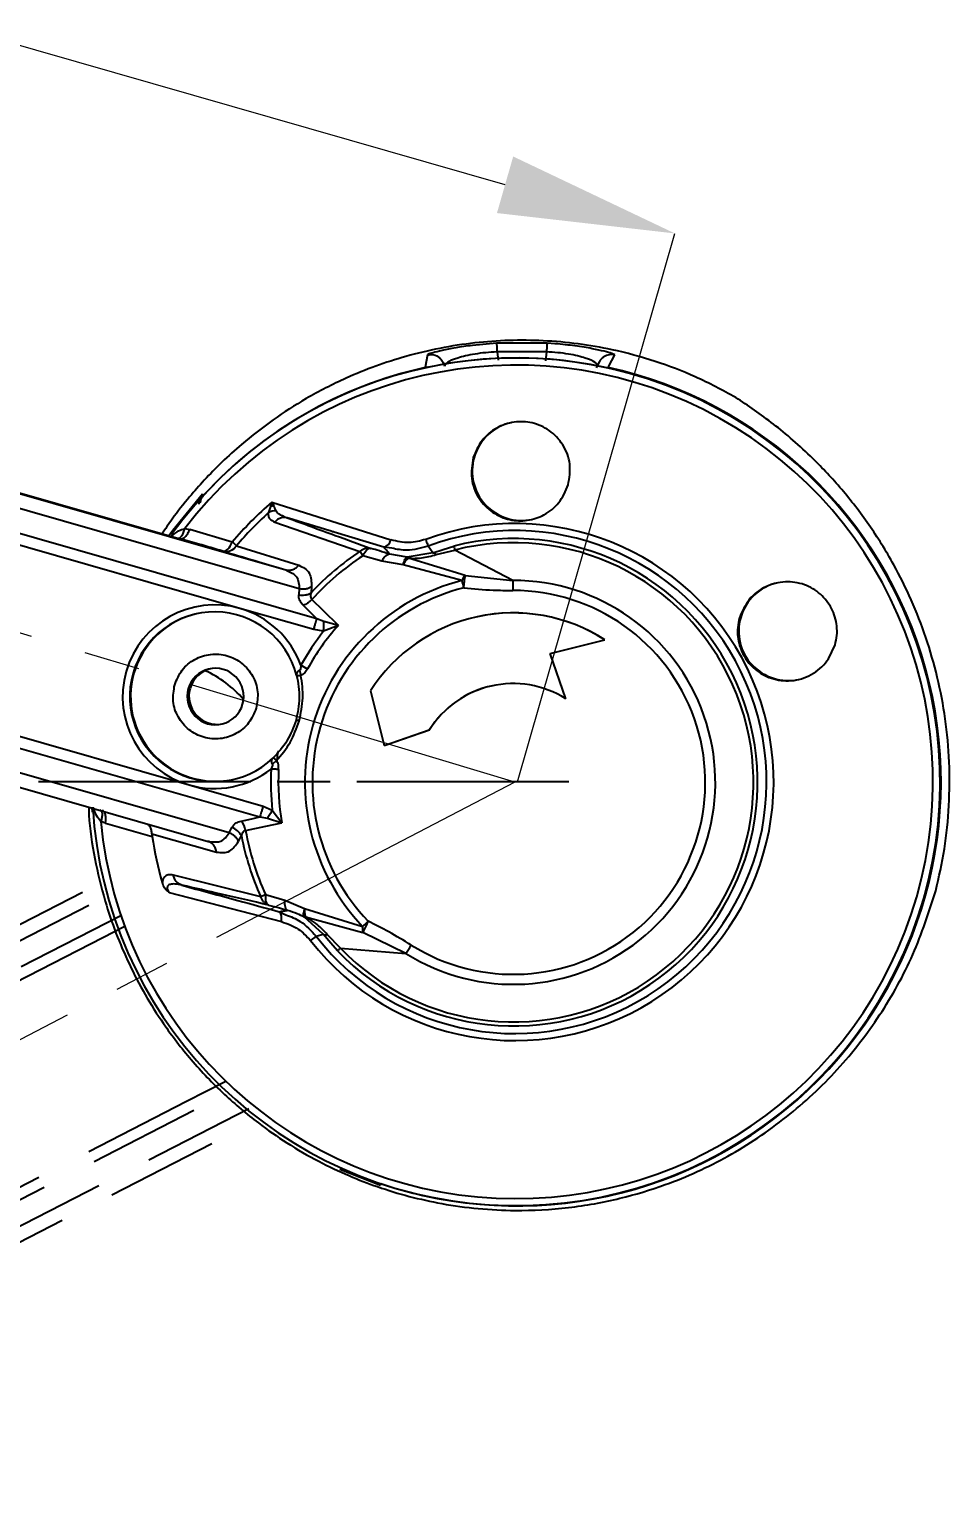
# Model space of a CAD drawing. Header units: millimetres. Extents: x 2384 to 4064, y 886 to 2074.
# Drawn here: x 3801.5 to 3853.6, y 1233.4 to 1316.2 of the extents above; entities that cross this region are included whole.
import ezdxf

# ---------------------------------------------------------------- set-up
doc = ezdxf.new("R2010")
doc.units = ezdxf.units.MM
for name, pattern in [('AM_ISO08W050', [18, 12, -1.5, 3, -1.5]), ('CENTER2', [28.575, 19.05, -3.175, 3.175, -3.175]), ('HIDDEN', [9.525, 6.35, -3.175])]:
    doc.linetypes.add(name, pattern=pattern)
for name, color, linetype, lineweight in [('AM_5', 3, 'Continuous', 25), ('AM_7', 4, 'AM_ISO08W050', 25), ('单点划线', 1, 'CENTER2', 13), ('标注', 3, 'Continuous', 13)]:
    doc.layers.add(name, color=color, linetype=linetype, lineweight=lineweight)
doc.styles.add('SLDTEXTSTYLE1', font='txt.shx', dxfattribs={"width": 0.7, "bigfont": 'gbcbig.shx'})
doc.dimstyles.new('SLDDIMSTYLE12$0', dxfattribs={"dimtxt": 12, "dimasz": 10, "dimexe": 0, "dimexo": 0.0625, "dimgap": 0.875, "dimtad": 1, "dimdec": 1, "dimlfac": 1.8, "dimrnd": 1e-09, "dimzin": 12, "dimdsep": 46, "dimtxsty": 'SLDTEXTSTYLE1', "dimcen": 0.09, "dimdle": 8.16, "dimclrd": 3, "dimclre": 3, "dimadec": 0, "dimazin": 3, "dimtfac": 1, "dimtdec": 1, "dimtofl": 0, "dimtmove": 0, "dimatfit": 3, "dimfxl": 0, "dimfrac": 2, "dimtolj": 1, "dimlwd": 5, "dimlwe": 5, "dimarcsym": 0})
doc.dimstyles.new('SLDDIMSTYLE12$2', dxfattribs={"dimtxt": 12, "dimasz": 10, "dimexe": 0, "dimexo": 0.0625, "dimgap": 0.875, "dimtad": 1, "dimdec": 1, "dimlfac": 1.8, "dimrnd": 1e-09, "dimzin": 12, "dimdsep": 46, "dimtxsty": 'SLDTEXTSTYLE1', "dimcen": 0.09, "dimdle": 8.16, "dimclrd": 3, "dimclre": 3, "dimadec": 0, "dimazin": 3, "dimtfac": 1, "dimtdec": 1, "dimtofl": 0, "dimtmove": 0, "dimatfit": 3, "dimfxl": 0, "dimfrac": 2, "dimtolj": 1, "dimlwd": 5, "dimlwe": 5, "dimarcsym": 0})

# ---------------------------------------------------------------- blocks, each defined once
blk = doc.blocks.new('*D72')
at = {"layer": 'Defpoints', "color": 0, "transparency": 16777216}
for p in [(3585.548, 1346.878), (3586.684, 1282.019), (3828.963, 1273.565), (3828.963, 1273.565), (3603.672, 1156.146)]:
    blk.add_point(p, dxfattribs=at)
at = {"layer": '标注', "color": 3, "linetype": 'Continuous', "lineweight": 5, "transparency": 16777216}
blk.add_arc((3828.963, 1273.565), 242.426, 165.60197, 205.16456, dxfattribs=at)
at = {"layer": '标注', "color": 3, "transparency": 16777216}
for points in [[(3592.546, 1334.294), (3595.756, 1333.398), (3596.837, 1343.478)], [(3611.039, 1171.221), (3608.052, 1169.741), (3613.983, 1161.52)]]:
    blk.add_solid(points, dxfattribs=at)
at = {"layer": '标注', "color": 0, "transparency": 16777216, "insert": (3593.455, 1251.373), "char_height": 10, "attachment_point": 5, "rotation": 275.38327, "style": 'SLDTEXTSTYLE1'}
blk.add_mtext('\\A1;60%%D', dxfattribs=at)
blk = doc.blocks.new('*D73')
at = {"layer": 'AM_5', "color": 3, "linetype": 'Continuous', "lineweight": 5, "transparency": 16777216}
blk.add_arc((3828.758, 1273.576), 191.395, 166.22128, 177.00607, dxfattribs=at)
at = {"layer": 'AM_5', "color": 3, "transparency": 16777216}
for points in [[(3641.263, 1319.6), (3644.479, 1318.722), (3645.506, 1328.807)], [(3639.291, 1283.529), (3635.959, 1283.616), (3637.363, 1273.576)]]:
    blk.add_solid(points, dxfattribs=at)
at = {"layer": 'Defpoints', "color": 0, "transparency": 16777216}
for p in [(3585.548, 1346.878), (3640.997, 1310.691), (3619.607, 1273.576), (3828.864, 1273.544), (3832.012, 1273.576)]:
    blk.add_point(p, dxfattribs=at)
at = {"layer": 'AM_5', "color": 0, "transparency": 16777216, "insert": (3632.609, 1302.493), "char_height": 12, "attachment_point": 5, "rotation": 81.61368, "style": 'SLDTEXTSTYLE1'}
blk.add_mtext('\\A1;15%%D', dxfattribs=at)
blk = doc.blocks.new('*D54')
at = {"layer": 'AM_5', "color": 3, "linetype": 'Continuous', "lineweight": 5, "transparency": 16777216}
for p, q in [((3660.187, 1323.596), (3668.671, 1353.188)), ((3828.408, 1307.388), (3678.284, 1350.432))]:
    blk.add_line(p, q, dxfattribs=at)
at = {"layer": 'AM_5', "color": 3, "lineweight": 5, "transparency": 16777216}
blk.add_line((3829.119, 1273.587), (3838.021, 1304.632), dxfattribs=at)
at = {"layer": 'AM_5', "color": 3, "transparency": 16777216}
for points in [[(3678.743, 1352.034), (3677.825, 1348.83), (3668.671, 1353.188)], [(3828.867, 1308.99), (3827.948, 1305.786), (3838.021, 1304.632)]]:
    blk.add_solid(points, dxfattribs=at)
at = {"layer": 'Defpoints', "color": 0, "transparency": 16777216}
for p in [(3668.671, 1353.188), (3660.169, 1323.536), (3829.102, 1273.527)]:
    blk.add_point(p, dxfattribs=at)
at = {"layer": 'AM_5', "color": 0, "transparency": 16777216, "insert": (3755.241, 1335.519), "char_height": 12, "attachment_point": 5, "rotation": 344.00123, "style": 'SLDTEXTSTYLE1'}
blk.add_mtext('\\A1;225', dxfattribs=at)

msp = doc.modelspace()

# ---------------------------------------------------------------- linework, layer by layer
at = {"color": 7, "linetype": 'Continuous', "lineweight": 25}
for p, q in [((3824.06, 1297.788), (3824.014, 1297.759)), ((3827.928, 1298.418), (3826.556, 1298.294)), ((3830.788, 1298.418), (3827.928, 1298.418)), ((3830.749, 1297.925), (3827.951, 1297.925)), ((3827.951, 1297.925), (3828.012, 1297.456)), ((3830.749, 1297.925), (3830.69, 1297.422)), ((3831.23, 1298.388), (3830.788, 1298.418)), ((3834.614, 1297.759), (3834.45, 1297.837)), ((3823.99, 1297.044), (3823.979, 1297.042)), ((3826.654, 1291.95), (3826.607, 1291.94)), ((3799.081, 1290.439), (3816.001, 1285.587)), ((3809.955, 1287.331), (3799.102, 1290.444)), ((3798.837, 1289.665), (3816.765, 1284.524)), ((3815.205, 1289.421), (3815.136, 1289.167)), ((3815.205, 1289.421), (3821.949, 1287.276)), ((3815.205, 1289.421), (3815.314, 1289.212)), ((3817.756, 1282.816), (3798.444, 1288.354)), ((3810.284, 1287.926), (3810.561, 1287.869)), ((3812.97, 1287.156), (3810.561, 1287.869)), ((3815.371, 1288.292), (3820.197, 1286.631)), ((3813.399, 1283.398), (3798.264, 1287.738)), ((3809.528, 1287.454), (3809.539, 1287.488)), ((3809.879, 1287.372), (3810.018, 1287.345)), ((3810.018, 1287.345), (3809.955, 1287.331)), ((3821.539, 1286.862), (3818.74, 1287.717)), ((3812.438, 1286.644), (3812.644, 1286.583)), ((3813.212, 1286.947), (3816.734, 1285.845)), ((3821.439, 1286.069), (3820.357, 1286.384)), ((3821.997, 1286.804), (3821.539, 1286.862)), ((3822.87, 1286.292), (3821.883, 1286.472)), ((3824.312, 1286.554), (3822.87, 1286.292)), ((3826.147, 1285.267), (3822.934, 1286.241)), ((3824.312, 1286.554), (3824.047, 1286.93)), ((3824.312, 1286.554), (3824.907, 1286.74)), ((3824.517, 1286.447), (3825.558, 1286.702)), ((3824.907, 1286.74), (3825.506, 1286.929)), ((3828.854, 1284.98), (3825.558, 1286.702)), ((3816.001, 1285.587), (3816.093, 1285.525)), ((3816.001, 1285.587), (3816.194, 1285.564)), ((3816.182, 1285.566), (3816.17, 1285.526)), ((3822.643, 1285.873), (3821.439, 1286.069)), ((3825.962, 1284.976), (3822.643, 1285.873)), ((3816.765, 1284.524), (3816.731, 1284.168)), ((3817.458, 1284.637), (3817.432, 1284.29)), ((3826.147, 1285.267), (3828.854, 1284.98)), ((3817.577, 1282.2), (3813.399, 1283.398)), ((3817.756, 1282.816), (3816.982, 1283.575)), ((3818.157, 1282.652), (3817.756, 1282.816)), ((3826.852, 1282.93), (3826.844, 1282.929)), ((3841.74, 1282.885), (3841.676, 1282.872)), ((3818.139, 1282.107), (3817.577, 1282.2)), ((3818.975, 1282.437), (3818.139, 1282.107)), ((3818.975, 1282.437), (3818.157, 1282.652)), ((3830.958, 1280.849), (3834.052, 1281.62)), ((3830.966, 1280.851), (3834.06, 1281.622)), ((3834.06, 1281.622), (3834.052, 1281.62)), ((3830.966, 1280.851), (3830.958, 1280.849)), ((3831.841, 1278.286), (3830.958, 1280.849)), ((3831.849, 1278.288), (3830.966, 1280.851)), ((3807.356, 1279.723), (3807.404, 1279.733)), ((3816.611, 1279.64), (3816.636, 1279.584)), ((3816.78, 1279.894), (3816.855, 1279.607)), ((3810.48, 1278.851), (3810.583, 1278.874)), ((3820.787, 1278.732), (3821.558, 1275.638)), ((3831.849, 1278.288), (3831.841, 1278.286)), ((3795.224, 1277.126), (3814.537, 1271.588)), ((3795.398, 1277.741), (3810.533, 1273.401)), ((3821.558, 1275.638), (3824.121, 1276.521)), ((3821.566, 1275.64), (3824.129, 1276.522)), ((3824.129, 1276.522), (3824.121, 1276.521)), ((3812.796, 1270.682), (3794.868, 1275.823)), ((3821.566, 1275.64), (3821.558, 1275.638)), ((3794.671, 1275.059), (3811.601, 1270.204)), ((3815.472, 1274.783), (3815.256, 1274.581)), ((3810.533, 1273.401), (3814.71, 1272.203)), ((3805.017, 1272.145), (3805.036, 1271.854)), ((3814.71, 1272.203), (3815.237, 1271.983)), ((3805.792, 1271.238), (3805.528, 1271.338)), ((3805.792, 1271.238), (3808.435, 1270.49)), ((3814.537, 1271.588), (3814.963, 1271.514)), ((3814.963, 1271.514), (3815.771, 1271.259)), ((3815.237, 1271.983), (3815.771, 1271.259)), ((3808.424, 1270.628), (3812.077, 1269.603)), ((3812.796, 1270.682), (3812.954, 1270.997)), ((3813.324, 1270.217), (3813.484, 1270.521)), ((3811.592, 1270.207), (3811.709, 1270.209)), ((3811.775, 1270.165), (3811.762, 1270.126)), ((3814.589, 1267.07), (3809.639, 1268.303)), ((3809.391, 1267.321), (3815.752, 1265.664)), ((3814.854, 1267.191), (3815.937, 1266.881)), ((3815.937, 1266.881), (3817.061, 1266.405)), ((3817.061, 1266.405), (3820.348, 1265.394)), ((3852.108, 1266.966), (3852.096, 1266.963)), ((3815.683, 1266.174), (3815.622, 1266.226)), ((3815.622, 1266.226), (3815.995, 1266.053)), ((3818.119, 1264.954), (3817.033, 1265.934)), ((3817.114, 1265.941), (3820.351, 1265.052)), ((3806.889, 1265.387), (3805.637, 1264.745)), ((3817.712, 1264.836), (3818.119, 1264.954)), ((3818.555, 1264.446), (3818.119, 1264.954)), ((3819.096, 1264.165), (3818.349, 1264.933)), ((3822.798, 1263.859), (3820.351, 1265.052)), ((3818.933, 1264.006), (3818.555, 1264.446)), ((3819.096, 1264.165), (3822.798, 1263.859)), ((3810.388, 1255.493), (3812.6, 1256.629)), ((3819.066, 1251.653), (3821.364, 1250.742)), ((3821.371, 1250.833), (3821.369, 1250.829)), ((3834.075, 1250.116), (3834.087, 1250.118))]:
    msp.add_line(p, q, dxfattribs=at)
at = {"color": 7, "linetype": 'HIDDEN', "lineweight": 25}
for p, q in [((3790.378, 1260.081), (3806.037, 1268.122)), ((3790.73, 1259.349), (3806.265, 1267.326)), ((3806.672, 1265.997), (3791.34, 1258.124)), ((3805.637, 1264.745), (3791.631, 1257.552)), ((3796.676, 1247.734), (3813.093, 1256.164)), ((3796.382, 1248.301), (3810.388, 1255.493)), ((3813.899, 1255.059), (3797.308, 1246.54)), ((3797.687, 1245.848), (3813.355, 1253.893))]:
    msp.add_line(p, q, dxfattribs=at)
at = {"color": 7, "linetype": 'Continuous', "lineweight": 25, "flags": 128}
for points in [[(3824.014, 1297.759), (3823.939, 1297.357), (3823.88, 1297.041)], [(3834.236, 1297.041), (3834.448, 1297.443), (3834.614, 1297.759)], [(3824.063, 1297.06), (3824.039, 1297.06), (3823.88, 1297.041)], [(3833.749, 1297.377), (3833.578, 1297.052), (3833.564, 1297.026)], [(3811.286, 1289.866), (3809.604, 1287.807), (3809.344, 1287.443)], [(3811.34, 1289.804), (3811.31, 1289.839), (3811.286, 1289.866)], [(3812.438, 1286.644), (3812.503, 1286.638), (3812.573, 1286.654), (3812.645, 1286.693), (3812.717, 1286.752), (3812.788, 1286.831), (3812.855, 1286.926), (3812.917, 1287.035), (3812.97, 1287.156)], [(3818.975, 1282.437), (3818.136, 1283.258), (3817.476, 1283.905)], [(3813.48, 1271.36), (3814.072, 1271.488), (3814.537, 1271.588)], [(3813.725, 1270.821), (3814.871, 1271.067), (3815.771, 1271.259)], [(3821.369, 1250.829), (3821.366, 1250.78), (3821.364, 1250.742)]]:
    msp.add_lwpolyline(points, dxfattribs=at)
at = {"color": 7, "linetype": 'Continuous', "lineweight": 25}
for centre, radius, start, end in [((3829.021, 1273.578), 23.599, 185.44631, 142.55572), ((3829.027, 1273.579), 23.999, 343.99795, 144.37216), ((3829.058, 1273.587), 24.018, 102.44988, 137.53256), ((3829.058, 1273.586), 24.02, 251.33315, 77.54961), ((3829.038, 1273.581), 24, 343.99967, 102.14019), ((3829.345, 1291.179), 2.8, 102.14289, 164.00219), ((3829.346, 1291.178), 2.8, 163.99967, 282.14019), ((3829.006, 1273.575), 21.013, 131.05303, 139.73783), ((3829.002, 1273.575), 20.692, 132.57575, 139.73778), ((3815.443, 1288.043), 0.886, 89.51081, 119.80629), ((3815.523, 1288.014), 1.216, 99.92431, 108.57758), ((3828.969, 1273.566), 14.638, 217.80792, 110.19454), ((3828.963, 1273.565), 14.24, 217.80792, 110.19454), ((3794.109, 1265.034), 29.071, 48.9186, 49.54784), ((3828.9, 1273.552), 13.801, 223.76375, 104.2387), ((3828.895, 1273.551), 13.569, 223.76387, 104.23864), ((3821.401, 1287.409), 0.564, 284.25693, 346.38415), ((3812.61, 1287.343), 0.72, 256.13749, 326.65871), ((3828.899, 1273.552), 15.709, 123.62673, 136.87996), ((3828.895, 1273.551), 15.414, 123.6355, 137.80261), ((3840.005, 1299.332), 23.531, 212.6677, 213.38343), ((3821.977, 1285.922), 0.558, 99.68998, 164.75306), ((3823.412, 1285.563), 0.829, 125.1911, 158.08506), ((3828.873, 1273.546), 11.795, 104.28896, 223.71352), ((3828.872, 1273.545), 11.369, 104.28897, 223.71351), ((3828.874, 1273.546), 11.434, 237.90451, 90.09862), ((3826.947, 1284.554), 1.072, 138.28952, 156.79982), ((3892.102, 1301.392), 68.147, 193.93929, 194.29763), ((3844.431, 1282.114), 2.8, 102.14289, 164.00219), ((3828.871, 1273.545), 10.868, 237.90204, 90.10104), ((3811.966, 1278.399), 5.2, 74.0024, 254.00006), ((3811.97, 1278.4), 4.8, 14.63064, 164.00143), ((3812.018, 1278.411), 4.8, 102.1429, 164.00218), ((3811.966, 1278.399), 5.2, 19.98893, 73.99815), ((3828.863, 1273.544), 9.599, 57.28113, 147.28505), ((3828.871, 1273.546), 9.599, 57.2812, 102.14227), ((3844.431, 1282.114), 2.8, 163.99967, 282.14019), ((3828.884, 1273.548), 13.736, 141.46177, 151.14852), ((3828.883, 1273.548), 13.31, 138.10256, 151.14854), ((3811.97, 1278.4), 4.8, 163.9984, 313.36529), ((3812.018, 1278.41), 4.8, 163.99975, 282.14011), ((3812.018, 1278.41), 1.6, 343.99745, 164.00009), ((3812.121, 1278.433), 1.6, 104.03604, 164.00205), ((3808.845, 1274.129), 6.297, 40.83204, 65.81779), ((3767.032, 1189.726), 103.264, 60.91799, 61.15396), ((3812.018, 1278.41), 1.6, 163.99745, 344.00009), ((3812.121, 1278.432), 1.6, 163.99943, 280.24751), ((3828.864, 1273.544), 5.6, 57.88144, 147.88541), ((3828.871, 1273.546), 5.6, 102.14271, 147.88527), ((3811.966, 1278.399), 5.199, 253.99862, 308.0114), ((3828.885, 1273.548), 13.737, 176.85372, 186.53999), ((3828.884, 1273.548), 13.311, 176.85373, 189.89901), ((3829.027, 1273.578), 23.999, 183.43897, 344.001), ((3812.52, 1270.599), 1.225, 10.4509, 38.42547), ((3829.006, 1273.574), 20.801, 188.52543, 195.91771), ((3812.646, 1270.121), 0.929, 25.50508, 70.60837), ((3828.9, 1273.551), 15.711, 191.12072, 204.365), ((3828.897, 1273.551), 15.416, 190.19887, 204.3629), ((3856.691, 1175.052), 101.193, 114.42078, 114.58603), ((3829.039, 1273.58), 23.999, 282.14308, 344.002), ((3909.87, 1172.358), 129.113, 133.70869, 133.89737), ((3858.052, 1247.472), 41.598, 154.02865, 154.99957), ((3821.381, 1265.234), 1.046, 171.18744, 190.00395)]:
    msp.add_arc(centre, radius, start, end, dxfattribs=at)
for points, knots in [([(3841.464, 1295.343), (3840.713, 1295.749), (3839.269, 1296.528), (3836.913, 1297.424), (3834.064, 1298.203), (3830.614, 1298.66), (3826.615, 1298.531), (3823.446, 1297.9), (3821.065, 1297.13), (3819.159, 1296.355), (3817.205, 1295.349), (3815.239, 1294.086), (3813.668, 1292.863), (3812.388, 1291.702), (3811.412, 1290.706), (3810.472, 1289.632), (3809.666, 1288.62), (3809.181, 1287.892), (3808.991, 1287.608)], [0, 0, 0, 0, 0.071614, 0.137643, 0.2038, 0.304372, 0.402157, 0.504692, 0.552104, 0.600982, 0.671215, 0.734097, 0.799434, 0.84332, 0.885298, 0.922253, 0.969711, 1, 1, 1, 1]), ([(3824.014, 1297.759), (3824.134, 1297.77), (3824.375, 1297.79), (3824.682, 1297.63), (3824.892, 1297.397), (3824.946, 1297.215), (3824.972, 1297.124)], [0, 0, 0, 0, 0.279995, 0.558141, 0.780004, 1, 1, 1, 1]), ([(3826.556, 1298.294), (3826.228, 1298.247), (3825.562, 1298.154), (3824.821, 1298), (3824.278, 1297.865), (3824.133, 1297.814), (3824.06, 1297.788)], [0, 0, 0, 0, 0.246705, 0.499768, 0.746875, 1, 1, 1, 1]), ([(3827.951, 1297.925), (3827.736, 1297.913), (3827.304, 1297.888), (3826.695, 1297.805), (3826.157, 1297.698), (3825.564, 1297.534), (3825.059, 1297.317), (3825.001, 1297.189), (3824.972, 1297.124)], [0, 0, 0, 0, 0.121685, 0.243639, 0.366587, 0.490871, 0.742797, 1, 1, 1, 1]), ([(3827.928, 1298.418), (3827.927, 1298.41), (3827.927, 1298.393), (3827.932, 1298.286), (3827.94, 1298.129), (3827.947, 1297.992), (3827.951, 1297.925)], [0, 0, 0, 0, 0.244843, 0.500126, 0.755342, 1, 1, 1, 1]), ([(3830.788, 1298.418), (3830.786, 1298.41), (3830.783, 1298.393), (3830.774, 1298.286), (3830.763, 1298.13), (3830.754, 1297.993), (3830.75, 1297.925)], [0, 0, 0, 0, 0.250675, 0.498046, 0.75107, 1, 1, 1, 1]), ([(3833.656, 1297.124), (3833.636, 1297.188), (3833.597, 1297.317), (3833.113, 1297.533), (3832.533, 1297.697), (3832.002, 1297.805), (3831.397, 1297.889), (3830.966, 1297.913), (3830.75, 1297.925)], [0, 0, 0, 0, 0.2566918, 0.5084306, 0.6328147, 0.7558991, 0.878044, 1, 1, 1, 1]), ([(3834.45, 1297.837), (3834.326, 1297.875), (3834.081, 1297.949), (3833.354, 1298.109), (3832.406, 1298.274), (3831.62, 1298.35), (3831.23, 1298.388)], [0, 0, 0, 0, 0.249103, 0.4902, 0.747282, 1, 1, 1, 1]), ([(3834.614, 1297.759), (3834.562, 1297.768), (3834.456, 1297.785), (3834.294, 1297.769), (3834.139, 1297.724), (3833.997, 1297.649), (3833.874, 1297.547), (3833.791, 1297.453), (3833.76, 1297.39), (3833.752, 1297.376)], [0, 0, 0, 0, 0.157001, 0.317201, 0.477389, 0.634354, 0.791344, 0.95154, 1, 1, 1, 1]), ([(3852.78, 1267.401), (3852.957, 1268.189), (3853.313, 1269.766), (3853.558, 1272.229), (3853.577, 1274.704), (3853.351, 1277.148), (3852.9, 1279.518), (3852.245, 1281.78), (3851.407, 1283.917), (3850.329, 1286.083), (3848.998, 1288.207), (3847.441, 1290.211), (3845.605, 1292.161), (3843.521, 1293.96), (3842.161, 1294.875), (3841.464, 1295.343)], [0, 0, 0, 0, 0.062795, 0.125598, 0.188079, 0.250577, 0.312656, 0.374699, 0.437276, 0.500939, 0.582011, 0.664997, 0.750798, 0.872476, 1, 1, 1, 1]), ([(3831.981, 1290.395), (3832.046, 1290.788), (3832.173, 1291.557), (3831.814, 1292.507), (3831.343, 1293.117), (3830.922, 1293.479), (3830.452, 1293.745), (3829.95, 1293.913), (3829.433, 1293.984), (3828.914, 1293.959), (3828.404, 1293.838), (3827.754, 1293.547), (3827.022, 1292.94), (3826.75, 1292.284), (3826.607, 1291.94)], [0, 0, 0, 0, 0.14541, 0.284368, 0.350018, 0.411321, 0.470123, 0.526984, 0.581626, 0.63657, 0.692262, 0.749136, 0.868448, 1, 1, 1, 1]), ([(3826.607, 1291.94), (3826.543, 1291.543), (3826.416, 1290.75), (3826.846, 1289.64), (3827.518, 1288.93), (3828.171, 1288.574), (3828.665, 1288.416), (3829.168, 1288.351), (3829.668, 1288.376), (3830.159, 1288.49), (3830.805, 1288.77), (3831.55, 1289.37), (3831.832, 1290.039), (3831.981, 1290.395)], [0, 0, 0, 0, 0.142632, 0.285482, 0.416144, 0.474738, 0.529504, 0.581677, 0.633855, 0.685856, 0.741015, 0.862575, 1, 1, 1, 1]), ([(3811.286, 1289.866), (3811.247, 1289.818), (3811.171, 1289.725), (3811.102, 1289.56), (3811.072, 1289.418), (3811.079, 1289.334), (3811.081, 1289.307)], [0, 0, 0, 0, 0.300141, 0.584582, 0.869012, 1, 1, 1, 1]), ([(3811.34, 1289.804), (3811.304, 1289.758), (3811.229, 1289.665), (3811.164, 1289.518), (3811.15, 1289.42), (3811.144, 1289.381)], [0, 0, 0, 0, 0.37231, 0.754124, 1, 1, 1, 1]), ([(3815.003, 1288.812), (3815.001, 1288.747), (3814.999, 1288.61), (3815.111, 1288.418), (3815.268, 1288.342), (3815.371, 1288.292)], [0, 0, 0, 0, 0.232005, 0.497982, 1, 1, 1, 1]), ([(3815.136, 1289.167), (3815.112, 1289.093), (3815.071, 1288.966), (3815.023, 1288.857), (3815.003, 1288.812)], [0, 0, 0, 0, 0.583032, 1, 1, 1, 1]), ([(3815.451, 1288.929), (3815.429, 1288.975), (3815.389, 1289.062), (3815.338, 1289.164), (3815.314, 1289.212)], [0, 0, 0, 0, 0.53648, 1, 1, 1, 1]), ([(3815.451, 1288.929), (3815.477, 1288.888), (3815.539, 1288.796), (3815.75, 1288.658), (3815.95, 1288.583), (3816.084, 1288.532)], [0, 0, 0, 0, 0.20311, 0.46478, 1, 1, 1, 1]), ([(3809.539, 1287.488), (3809.663, 1287.596), (3809.882, 1287.787), (3810.163, 1287.884), (3810.284, 1287.926)], [0, 0, 0, 0, 0.568421, 1, 1, 1, 1]), ([(3809.879, 1287.372), (3809.918, 1287.376), (3809.997, 1287.385), (3810.116, 1287.504), (3810.219, 1287.688), (3810.263, 1287.848), (3810.284, 1287.926)], [0, 0, 0, 0, 0.243227, 0.500002, 0.756776, 1, 1, 1, 1]), ([(3810.018, 1287.345), (3810.062, 1287.342), (3810.152, 1287.335), (3810.306, 1287.443), (3810.452, 1287.625), (3810.525, 1287.79), (3810.561, 1287.869)], [0, 0, 0, 0, 0.242333, 0.499939, 0.757578, 1, 1, 1, 1]), ([(3816.084, 1288.532), (3816.023, 1288.542), (3815.898, 1288.564), (3815.704, 1288.525), (3815.52, 1288.437), (3815.42, 1288.34), (3815.371, 1288.292)], [0, 0, 0, 0, 0.245495, 0.5, 0.754505, 1, 1, 1, 1]), ([(3816.084, 1288.532), (3816.976, 1288.203), (3818.507, 1287.638), (3820.138, 1287.046), (3820.82, 1286.799)], [0, 0, 0, 0, 0.582075, 1, 1, 1, 1]), ([(3818.74, 1287.717), (3818.681, 1287.735), (3817.783, 1288.009), (3816.904, 1288.279), (3816.084, 1288.532)], [0, 0, 0, 0, 0.066202, 1, 1, 1, 1]), ([(3812.438, 1286.644), (3811.982, 1286.776), (3811.174, 1287.01), (3810.369, 1287.243), (3810.018, 1287.345)], [0, 0, 0, 0, 0.564291, 1, 1, 1, 1]), ([(3823.916, 1287.305), (3823.603, 1287.222), (3822.929, 1287.043), (3822.291, 1287.195), (3821.949, 1287.276)], [0, 0, 0, 0, 0.464448, 1, 1, 1, 1]), ([(3812.644, 1286.583), (3813.251, 1286.403), (3814.356, 1286.075), (3815.491, 1285.738), (3816.001, 1285.587)], [0, 0, 0, 0, 0.549506, 1, 1, 1, 1]), ([(3820.82, 1286.799), (3820.783, 1286.8), (3820.734, 1286.801), (3820.653, 1286.761), (3820.572, 1286.7), (3820.463, 1286.579), (3820.392, 1286.45), (3820.357, 1286.385)], [0, 0, 0, 0, 0.249845, 0.34197, 0.500327, 0.750165, 1, 1, 1, 1]), ([(3821.883, 1286.472), (3821.687, 1286.533), (3821.331, 1286.642), (3820.978, 1286.751), (3820.82, 1286.799)], [0, 0, 0, 0, 0.553091, 1, 1, 1, 1]), ([(3821.883, 1286.472), (3821.819, 1286.545), (3821.703, 1286.676), (3821.589, 1286.805), (3821.539, 1286.862)], [0, 0, 0, 0, 0.561755, 1, 1, 1, 1]), ([(3824.047, 1286.93), (3823.648, 1286.814), (3822.957, 1286.614), (3822.282, 1286.747), (3821.997, 1286.804)], [0, 0, 0, 0, 0.577506, 1, 1, 1, 1]), ([(3822.643, 1285.873), (3822.657, 1285.931), (3822.686, 1286.048), (3822.743, 1286.179), (3822.799, 1286.258), (3822.842, 1286.286), (3822.863, 1286.291), (3822.87, 1286.292), (3822.87, 1286.292)], [0, 0, 0, 0, 0.249882, 0.499769, 0.74966, 0.925548, 0.990893, 1, 1, 1, 1]), ([(3822.934, 1286.241), (3822.934, 1286.241), (3822.934, 1286.241), (3822.934, 1286.241), (3822.934, 1286.241), (3822.925, 1286.255), (3822.905, 1286.279), (3822.882, 1286.288), (3822.87, 1286.292)], [0, 0, 0, 0, 0.000033, 0.000106, 0.000368, 0.001362, 0.482016, 1, 1, 1, 1]), ([(3822.934, 1286.241), (3823.026, 1286.238), (3823.278, 1286.229), (3823.813, 1286.262), (3824.241, 1286.374), (3824.517, 1286.447)], [0, 0, 0, 0, 0.168568, 0.464004, 1, 1, 1, 1]), ([(3824.313, 1286.554), (3824.343, 1286.552), (3824.404, 1286.549), (3824.48, 1286.481), (3824.517, 1286.447)], [0, 0, 0, 0, 0.502158, 1, 1, 1, 1]), ([(3816.093, 1285.525), (3816.299, 1285.433), (3816.709, 1285.25), (3816.746, 1284.764), (3816.765, 1284.524)], [0, 0, 0, 0, 0.504897, 1, 1, 1, 1]), ([(3816.194, 1285.564), (3816.262, 1285.572), (3816.397, 1285.59), (3816.586, 1285.69), (3816.685, 1285.794), (3816.734, 1285.845)], [0, 0, 0, 0, 0.339566, 0.677179, 1, 1, 1, 1]), ([(3816.734, 1285.845), (3816.974, 1285.727), (3817.418, 1285.509), (3817.446, 1284.912), (3817.458, 1284.637)], [0, 0, 0, 0, 0.539506, 1, 1, 1, 1]), ([(3816.765, 1284.524), (3816.824, 1284.514), (3816.945, 1284.495), (3817.13, 1284.509), (3817.308, 1284.553), (3817.408, 1284.609), (3817.458, 1284.637)], [0, 0, 0, 0, 0.242489, 0.494409, 0.74924, 1, 1, 1, 1]), ([(3826.066, 1284.563), (3826.074, 1284.623), (3826.091, 1284.748), (3826.102, 1284.938), (3826.136, 1285.128), (3826.143, 1285.218), (3826.147, 1285.267)], [0, 0, 0, 0, 0.210087, 0.435471, 0.695444, 1, 1, 1, 1]), ([(3826.066, 1284.563), (3826.619, 1284.512), (3827.546, 1284.427), (3828.476, 1284.417), (3828.852, 1284.414)], [0, 0, 0, 0, 0.596197, 1, 1, 1, 1]), ([(3847.082, 1281.333), (3847.123, 1281.51), (3847.203, 1281.857), (3847.194, 1282.399), (3847.09, 1282.919), (3846.894, 1283.403), (3846.613, 1283.839), (3846.131, 1284.351), (3845.334, 1284.816), (3844.222, 1284.975), (3843.108, 1284.682), (3842.153, 1283.974), (3841.833, 1283.234), (3841.676, 1282.872)], [0, 0, 0, 0, 0.060853, 0.119333, 0.175829, 0.230775, 0.28479, 0.339989, 0.455018, 0.579343, 0.716565, 0.861272, 1, 1, 1, 1]), ([(3816.73, 1284.168), (3816.792, 1284.158), (3816.916, 1284.139), (3817.105, 1284.156), (3817.284, 1284.203), (3817.383, 1284.261), (3817.432, 1284.29)], [0, 0, 0, 0, 0.246503, 0.500005, 0.753505, 1, 1, 1, 1]), ([(3816.982, 1283.575), (3816.905, 1283.668), (3816.74, 1283.864), (3816.734, 1284.063), (3816.731, 1284.168)], [0, 0, 0, 0, 0.471381, 1, 1, 1, 1]), ([(3817.476, 1283.905), (3817.439, 1283.867), (3817.362, 1283.792), (3817.236, 1283.699), (3817.107, 1283.622), (3817.024, 1283.591), (3816.982, 1283.575)], [0, 0, 0, 0, 0.247453, 0.499968, 0.752499, 1, 1, 1, 1]), ([(3817.432, 1284.29), (3817.412, 1284.216), (3817.384, 1284.112), (3817.418, 1283.979), (3817.457, 1283.929), (3817.476, 1283.905)], [0, 0, 0, 0, 0.557877, 0.788978, 1, 1, 1, 1]), ([(3841.676, 1282.872), (3841.634, 1282.69), (3841.554, 1282.344), (3841.564, 1281.804), (3841.664, 1281.294), (3841.854, 1280.82), (3842.123, 1280.393), (3842.588, 1279.885), (3843.374, 1279.407), (3844.487, 1279.224), (3845.623, 1279.507), (3846.601, 1280.222), (3846.926, 1280.973), (3847.082, 1281.333)], [0, 0, 0, 0, 0.0639786, 0.1218211, 0.1774323, 0.2306963, 0.2827302, 0.3360924, 0.449634, 0.5803058, 0.7241629, 0.8675599, 1, 1, 1, 1]), ([(3818.139, 1282.107), (3818.141, 1282.157), (3818.144, 1282.258), (3818.148, 1282.403), (3818.153, 1282.538), (3818.156, 1282.614), (3818.157, 1282.652)], [0, 0, 0, 0, 0.250968, 0.504254, 0.755357, 1, 1, 1, 1]), ([(3816.614, 1279.613), (3816.695, 1279.184), (3816.85, 1278.369), (3816.665, 1277.492), (3816.578, 1277.076)], [0, 0, 0, 0, 0.52489, 1, 1, 1, 1]), ([(3816.78, 1279.894), (3816.75, 1279.878), (3816.69, 1279.845), (3816.63, 1279.773), (3816.599, 1279.697), (3816.609, 1279.639), (3816.614, 1279.613)], [0, 0, 0, 0, 0.2175, 0.445634, 0.745318, 1, 1, 1, 1]), ([(3816.855, 1279.607), (3816.824, 1279.6), (3816.759, 1279.584), (3816.681, 1279.578), (3816.629, 1279.581), (3816.619, 1279.603), (3816.614, 1279.613)], [0, 0, 0, 0, 0.217541, 0.446787, 0.743209, 1, 1, 1, 1]), ([(3816.754, 1277.023), (3816.849, 1277.462), (3817.039, 1278.343), (3816.916, 1279.185), (3816.855, 1279.607)], [0, 0, 0, 0, 0.498464, 1, 1, 1, 1]), ([(3816.853, 1280.177), (3816.85, 1280.117), (3816.847, 1280.032), (3816.821, 1279.942), (3816.799, 1279.906), (3816.786, 1279.898), (3816.78, 1279.894)], [0, 0, 0, 0, 0.587357, 0.834698, 0.924951, 1, 1, 1, 1]), ([(3817.225, 1279.971), (3817.177, 1279.895), (3817.105, 1279.779), (3816.971, 1279.659), (3816.893, 1279.624), (3816.855, 1279.607)], [0, 0, 0, 0, 0.491851, 0.753513, 1, 1, 1, 1]), ([(3816.578, 1277.076), (3816.431, 1276.676), (3816.124, 1275.835), (3815.561, 1275.229), (3815.266, 1274.91)], [0, 0, 0, 0, 0.47527, 1, 1, 1, 1]), ([(3815.472, 1274.783), (3815.749, 1275.109), (3816.298, 1275.756), (3816.603, 1276.603), (3816.754, 1277.023)], [0, 0, 0, 0, 0.504511, 1, 1, 1, 1]), ([(3816.754, 1277.023), (3816.728, 1277.031), (3816.676, 1277.046), (3816.62, 1277.063), (3816.583, 1277.073), (3816.58, 1277.075), (3816.578, 1277.076)], [0, 0, 0, 0, 0.249263, 0.504427, 0.75727, 1, 1, 1, 1]), ([(3815.168, 1274.302), (3815.197, 1274.353), (3815.24, 1274.427), (3815.266, 1274.517), (3815.266, 1274.56), (3815.259, 1274.574), (3815.256, 1274.581)], [0, 0, 0, 0, 0.578898, 0.832506, 0.924254, 1, 1, 1, 1]), ([(3815.256, 1274.581), (3815.241, 1274.608), (3815.209, 1274.665), (3815.193, 1274.751), (3815.206, 1274.84), (3815.245, 1274.885), (3815.266, 1274.91)], [0, 0, 0, 0, 0.205184, 0.419761, 0.680021, 1, 1, 1, 1]), ([(3815.472, 1274.783), (3815.448, 1274.808), (3815.399, 1274.859), (3815.341, 1274.903), (3815.293, 1274.924), (3815.275, 1274.915), (3815.266, 1274.91)], [0, 0, 0, 0, 0.228366, 0.478122, 0.715062, 1, 1, 1, 1]), ([(3815.592, 1274.278), (3815.593, 1274.366), (3815.593, 1274.503), (3815.544, 1274.676), (3815.495, 1274.749), (3815.472, 1274.783)], [0, 0, 0, 0, 0.48361, 0.750827, 1, 1, 1, 1]), ([(3815.529, 1274.857), (3815.526, 1274.907), (3815.516, 1275.068), (3815.566, 1275.222), (3815.601, 1275.329)], [0, 0, 0, 0, 0.31053, 1, 1, 1, 1]), ([(3804.845, 1272.141), (3804.849, 1271.994), (3804.876, 1271.031), (3805.166, 1269.243), (3805.832, 1266.398), (3807.05, 1263.218), (3808.768, 1260.225), (3810.636, 1257.788), (3812.442, 1255.898), (3814.282, 1254.346), (3816.079, 1253.094), (3817.796, 1252.097), (3819.516, 1251.28), (3821.812, 1250.39), (3824.94, 1249.568), (3828.595, 1249.226), (3831.983, 1249.411), (3834.832, 1249.922), (3837.88, 1250.843), (3841.097, 1252.311), (3844.388, 1254.514), (3847.288, 1257.222), (3849.694, 1260.338), (3851.602, 1263.76), (3852.388, 1266.188), (3852.78, 1267.401)], [0, 0, 0, 0, 0.0069046, 0.0451883, 0.0828349, 0.1397483, 0.1965027, 0.2340919, 0.2735044, 0.309768, 0.3380985, 0.3681057, 0.3953829, 0.4201908, 0.4742484, 0.534276, 0.5776485, 0.6202123, 0.6587127, 0.7146825, 0.7720212, 0.8288848, 0.8855884, 0.9428858, 1, 1, 1, 1]), ([(3805.528, 1271.338), (3805.444, 1271.444), (3805.258, 1271.678), (3805.175, 1271.956), (3805.129, 1272.108)], [0, 0, 0, 0, 0.454471, 1, 1, 1, 1]), ([(3805.476, 1272.016), (3805.507, 1271.993), (3805.57, 1271.946), (3805.608, 1271.785), (3805.599, 1271.576), (3805.551, 1271.416), (3805.528, 1271.338)], [0, 0, 0, 0, 0.240723, 0.496556, 0.754252, 1, 1, 1, 1]), ([(3805.792, 1271.238), (3805.805, 1271.324), (3805.829, 1271.502), (3805.801, 1271.733), (3805.727, 1271.904), (3805.647, 1271.945), (3805.608, 1271.965)], [0, 0, 0, 0, 0.242424, 0.500064, 0.757669, 1, 1, 1, 1]), ([(3812.954, 1270.997), (3813.02, 1271.092), (3813.133, 1271.255), (3813.378, 1271.329), (3813.48, 1271.36)], [0, 0, 0, 0, 0.582254, 1, 1, 1, 1]), ([(3815.237, 1271.983), (3815.212, 1271.941), (3815.161, 1271.854), (3815.088, 1271.73), (3815.02, 1271.613), (3814.982, 1271.546), (3814.963, 1271.514)], [0, 0, 0, 0, 0.247793, 0.5, 0.752208, 1, 1, 1, 1]), ([(3808.424, 1270.628), (3808.418, 1270.7), (3808.405, 1270.855), (3808.322, 1271.052), (3808.23, 1271.141), (3808.186, 1271.183)], [0, 0, 0, 0, 0.31238, 0.667721, 1, 1, 1, 1]), ([(3808.424, 1270.628), (3808.425, 1270.603), (3808.426, 1270.558), (3808.432, 1270.511), (3808.435, 1270.49)], [0, 0, 0, 0, 0.548534, 1, 1, 1, 1]), ([(3811.709, 1270.209), (3811.929, 1270.175), (3812.369, 1270.107), (3812.654, 1270.49), (3812.796, 1270.682)], [0, 0, 0, 0, 0.501046, 1, 1, 1, 1]), ([(3813.324, 1270.217), (3813.296, 1270.267), (3813.241, 1270.368), (3813.114, 1270.501), (3812.964, 1270.611), (3812.851, 1270.658), (3812.796, 1270.682)], [0, 0, 0, 0, 0.250761, 0.505592, 0.757512, 1, 1, 1, 1]), ([(3813.725, 1270.821), (3813.692, 1270.809), (3813.625, 1270.784), (3813.532, 1270.684), (3813.503, 1270.586), (3813.484, 1270.521)], [0, 0, 0, 0, 0.241397, 0.501809, 1, 1, 1, 1]), ([(3811.769, 1270.125), (3811.768, 1270.125), (3811.72, 1270.17), (3811.655, 1270.188), (3811.592, 1270.207)], [0, 0, 0, 0, 0.006595, 1, 1, 1, 1]), ([(3812.077, 1269.603), (3812.063, 1269.672), (3812.034, 1269.812), (3811.927, 1269.996), (3811.821, 1270.082), (3811.769, 1270.125)], [0, 0, 0, 0, 0.323526, 0.661877, 1, 1, 1, 1]), ([(3812.077, 1269.603), (3812.341, 1269.571), (3812.831, 1269.511), (3813.168, 1269.994), (3813.324, 1270.217)], [0, 0, 0, 0, 0.539075, 1, 1, 1, 1]), ([(3809.639, 1268.303), (3809.537, 1268.318), (3809.356, 1268.344), (3809.16, 1268.239), (3809.044, 1268.078), (3809.016, 1267.936), (3809.003, 1267.869)], [0, 0, 0, 0, 0.37521, 0.666986, 0.844772, 1, 1, 1, 1]), ([(3810.118, 1267.724), (3810.061, 1267.747), (3809.943, 1267.794), (3809.799, 1267.93), (3809.689, 1268.101), (3809.656, 1268.236), (3809.639, 1268.303)], [0, 0, 0, 0, 0.245495, 0.5, 0.754505, 1, 1, 1, 1]), ([(3809.391, 1267.321), (3809.298, 1267.401), (3809.126, 1267.549), (3809.042, 1267.769), (3809.003, 1267.869)], [0, 0, 0, 0, 0.541683, 1, 1, 1, 1]), ([(3810.118, 1267.724), (3809.988, 1267.753), (3809.765, 1267.801), (3809.521, 1267.794), (3809.393, 1267.748), (3809.333, 1267.704), (3809.296, 1267.646), (3809.285, 1267.569), (3809.303, 1267.486), (3809.339, 1267.402), (3809.373, 1267.35), (3809.391, 1267.321)], [0, 0, 0, 0, 0.339255, 0.578347, 0.663574, 0.730427, 0.788996, 0.843609, 0.891048, 0.941203, 1, 1, 1, 1]), ([(3810.118, 1267.724), (3811.169, 1267.439), (3812.985, 1266.946), (3814.841, 1266.439), (3815.622, 1266.226)], [0, 0, 0, 0, 0.578682, 1, 1, 1, 1]), ([(3815.029, 1266.6), (3814.123, 1266.809), (3812.44, 1267.198), (3810.852, 1267.558), (3810.118, 1267.724)], [0, 0, 0, 0, 0.5379635, 1, 1, 1, 1]), ([(3815.029, 1266.6), (3814.979, 1266.62), (3814.879, 1266.659), (3814.753, 1266.767), (3814.65, 1266.904), (3814.609, 1267.014), (3814.589, 1267.07)], [0, 0, 0, 0, 0.249989, 0.500011, 0.750008, 1, 1, 1, 1]), ([(3815.029, 1266.6), (3815.231, 1266.545), (3815.588, 1266.449), (3815.947, 1266.351), (3816.102, 1266.309)], [0, 0, 0, 0, 0.566945, 1, 1, 1, 1]), ([(3815.622, 1266.226), (3815.711, 1266.241), (3815.87, 1266.269), (3816.031, 1266.297), (3816.102, 1266.309)], [0, 0, 0, 0, 0.558226, 1, 1, 1, 1]), ([(3815.937, 1266.881), (3815.933, 1266.811), (3815.925, 1266.668), (3815.955, 1266.492), (3816.013, 1266.361), (3816.073, 1266.326), (3816.102, 1266.309)], [0, 0, 0, 0, 0.244617, 0.499999, 0.755381, 1, 1, 1, 1]), ([(3816.102, 1266.309), (3816.284, 1266.254), (3816.597, 1266.159), (3816.904, 1266.001), (3817.033, 1265.934)], [0, 0, 0, 0, 0.580226, 1, 1, 1, 1]), ([(3817.061, 1266.405), (3817.042, 1266.348), (3817.005, 1266.235), (3816.984, 1266.095), (3816.991, 1266), (3817.012, 1265.956), (3817.026, 1265.94), (3817.031, 1265.936), (3817.033, 1265.935), (3817.033, 1265.934)], [0, 0, 0, 0, 0.249887, 0.499773, 0.749657, 0.925292, 0.975266, 0.990784, 1, 1, 1, 1]), ([(3817.061, 1266.405), (3817.055, 1266.308), (3817.044, 1266.115), (3817.091, 1265.999), (3817.114, 1265.941)], [0, 0, 0, 0, 0.5000016, 1, 1, 1, 1]), ([(3815.752, 1265.664), (3815.758, 1265.733), (3815.77, 1265.874), (3815.747, 1266.044), (3815.716, 1266.148), (3815.687, 1266.171), (3815.683, 1266.174)], [0, 0, 0, 0, 0.305842, 0.627107, 0.950502, 1, 1, 1, 1]), ([(3815.752, 1265.664), (3816.083, 1265.551), (3816.704, 1265.34), (3817.181, 1264.831), (3817.404, 1264.593)], [0, 0, 0, 0, 0.53315, 1, 1, 1, 1]), ([(3815.995, 1266.053), (3816.281, 1265.945), (3816.941, 1265.694), (3817.433, 1265.146), (3817.712, 1264.836)], [0, 0, 0, 0, 0.4334973, 1, 1, 1, 1]), ([(3817.033, 1265.934), (3817.045, 1265.931), (3817.062, 1265.927), (3817.089, 1265.932), (3817.104, 1265.937), (3817.112, 1265.94), (3817.114, 1265.941)], [0, 0, 0, 0, 0.497747, 0.757125, 0.91733, 1, 1, 1, 1]), ([(3818.349, 1264.933), (3818.165, 1265.128), (3817.862, 1265.451), (3817.451, 1265.742), (3817.223, 1265.881), (3817.144, 1265.925), (3817.114, 1265.941)], [0, 0, 0, 0, 0.504339, 0.834166, 0.937893, 1, 1, 1, 1]), ([(3823.096, 1264.338), (3822.678, 1264.592), (3821.882, 1265.075), (3821.049, 1265.491), (3820.654, 1265.689)], [0, 0, 0, 0, 0.525614, 1, 1, 1, 1]), ([(3818.119, 1264.954), (3818.146, 1264.939), (3818.198, 1264.908), (3818.299, 1264.924), (3818.349, 1264.933)], [0, 0, 0, 0, 0.5, 1, 1, 1, 1]), ([(3821.37, 1250.829), (3821.37, 1250.829), (3821.369, 1250.829), (3821.369, 1250.829), (3821.369, 1250.829)], [0, 0, 0, 0, 0.56, 1, 1, 1, 1])]:
    msp.add_open_spline(points, degree=3, knots=knots, dxfattribs=at)
for points in [[(3823.916, 1287.305), (3823.934, 1287.254), (3823.971, 1287.152), (3824.011, 1287.037), (3824.039, 1286.956), (3824.044, 1286.939), (3824.047, 1286.93)], [(3820.199, 1286.633), (3820.246, 1286.669), (3820.339, 1286.741), (3820.498, 1286.802), (3820.662, 1286.828), (3820.767, 1286.809), (3820.82, 1286.799)], [(3825.506, 1286.929), (3825.509, 1286.913), (3825.514, 1286.882), (3825.543, 1286.762), (3825.558, 1286.702)], [(3828.854, 1284.98), (3828.853, 1284.941), (3828.853, 1284.862), (3828.852, 1284.722), (3828.852, 1284.571), (3828.852, 1284.466), (3828.852, 1284.414)], [(3817.577, 1282.2), (3817.594, 1282.259), (3817.628, 1282.378), (3817.677, 1282.546), (3817.721, 1282.699), (3817.745, 1282.777), (3817.756, 1282.816)], [(3809.711, 1279.072), (3809.832, 1279.364), (3810.075, 1279.948), (3810.828, 1280.563), (3811.738, 1280.857), (3812.696, 1280.777), (3813.552, 1280.337), (3814.167, 1279.605), (3814.48, 1278.684), (3814.377, 1278.061), (3814.325, 1277.749)], [(3814.325, 1277.749), (3814.203, 1277.457), (3813.961, 1276.873), (3813.207, 1276.258), (3812.298, 1275.963), (3811.339, 1276.043), (3810.484, 1276.483), (3809.868, 1277.215), (3809.555, 1278.136), (3809.659, 1278.76), (3809.711, 1279.072)], [(3815.592, 1274.278), (3815.526, 1274.282), (3815.394, 1274.29), (3815.243, 1274.298), (3815.168, 1274.302)], [(3814.71, 1272.203), (3814.693, 1272.143), (3814.659, 1272.024), (3814.612, 1271.856), (3814.569, 1271.704), (3814.548, 1271.627), (3814.537, 1271.588)], [(3814.854, 1267.191), (3814.85, 1267.118), (3814.841, 1266.971), (3814.873, 1266.791), (3814.934, 1266.655), (3814.997, 1266.619), (3815.028, 1266.6)], [(3817.404, 1264.593), (3817.446, 1264.626), (3817.531, 1264.692), (3817.626, 1264.767), (3817.692, 1264.819), (3817.705, 1264.83), (3817.712, 1264.836)], [(3818.933, 1264.006), (3818.943, 1264.016), (3818.964, 1264.038), (3819.052, 1264.123), (3819.096, 1264.165)], [(3822.798, 1263.86), (3822.819, 1263.893), (3822.859, 1263.959), (3822.933, 1264.078), (3823.013, 1264.205), (3823.069, 1264.294), (3823.096, 1264.338)]]:
    msp.add_open_spline(points, degree=3, dxfattribs=at)
at = {"layer": 'AM_7'}
msp.add_line((3832.012, 1273.576), (3619.607, 1273.576), dxfattribs=at)
at = {"layer": '单点划线'}
for q in [(3585.548, 1346.878), (3603.672, 1156.146)]:
    msp.add_line((3828.963, 1273.565), q, dxfattribs=at)

# ---------------------------------------------------------------- dimensions: what is measured, and where the dimension line sits
at = {"layer": 'AM_5'}
dim = msp.add_linear_dim(base=(3668.671, 1353.188), p1=(3829.102, 1273.527), p2=(3660.169, 1323.536), angle=164.00123, text='225', dimstyle='SLDDIMSTYLE12$0', override={"dimlfac": 1, "dimpost": ''}, dxfattribs=at)
dim.commit()
dim.dimension.update_dxf_attribs({"geometry": '*D54', "text_midpoint": (3755.241, 1335.519)})
dim = msp.add_angular_dim_2l(base=(3640.997, 1310.691), line1=((3828.864, 1273.544), (3585.548, 1346.878)), line2=((3832.012, 1273.576), (3619.607, 1273.576)), text='15%%D', dimstyle='SLDDIMSTYLE12$2', override={"dimlfac": 1}, dxfattribs=at)
dim.commit()
dim.dimension.update_dxf_attribs({"geometry": '*D73', "text_midpoint": (3632.609, 1302.493)})
at = {"layer": '标注'}
dim = msp.add_angular_dim_2l(base=(3586.684, 1282.019), line1=((3828.963, 1273.565), (3585.548, 1346.878)), line2=((3828.963, 1273.565), (3603.672, 1156.146)), text='60%%D', dimstyle='SLDDIMSTYLE12$2', override={"dimtxt": 10, "dimadec": 3, "dimtdec": 3, "dimtzin": 0}, dxfattribs=at)
dim.commit()
dim.dimension.update_dxf_attribs({"geometry": '*D72', "text_midpoint": (3593.455, 1251.373)})

doc.saveas('drawing.dxf')
